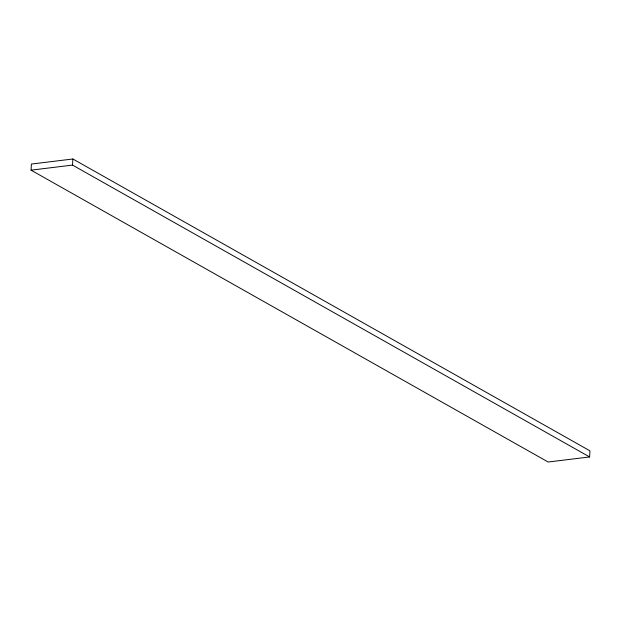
<?xml version="1.0" encoding="UTF-8"?>
<svg xmlns="http://www.w3.org/2000/svg" width="621" height="621" viewBox="0 0 621 621"><rect width="100%" height="100%" fill="white"/><g stroke="black" fill="none" stroke-linecap="round" stroke-linejoin="round"><path stroke-width="0.93" d="M31.05 170.162L31.392 164.053L72.867 158.984L589.95 450.838L589.608 456.947L548.133 462.016L31.05 170.162L72.525 165.085L589.608 456.947M72.525 165.085L72.867 158.984"/></g></svg>
